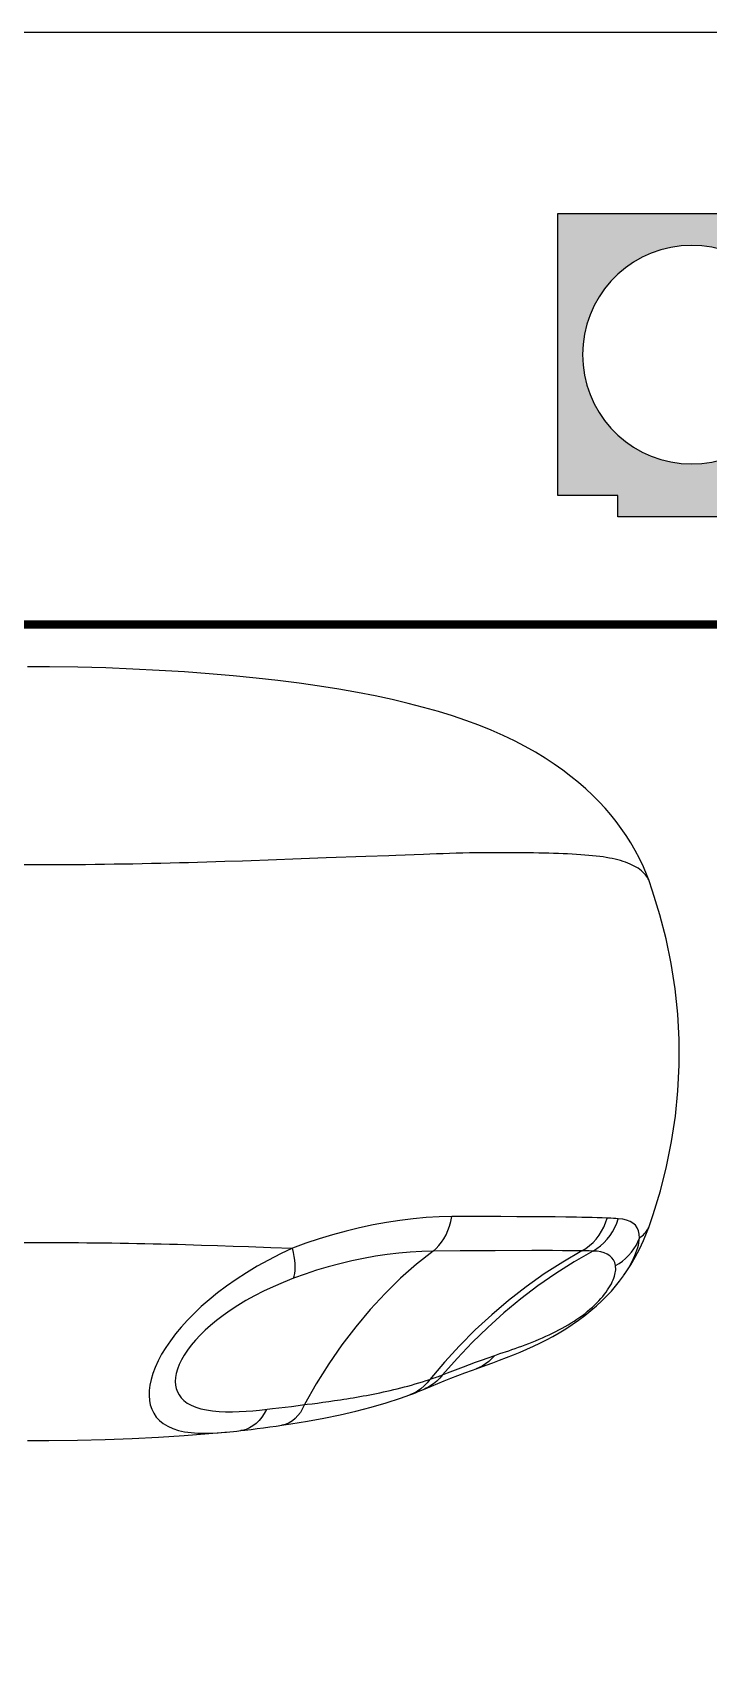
# Model space of a CAD drawing. Header units: millimetres. Extents: x -624 to 1947, y 11274 to 11571.
# Drawn here: x 1340.4 to 1365.5, y 11511 to 11571.3 of the extents above; entities that cross this region are included whole.
import ezdxf

# ---------------------------------------------------------------- set-up
doc = ezdxf.new("R2010")
doc.units = ezdxf.units.MM
doc.layers.add('AKSESUAR', color=7, linetype='Continuous')
doc.layers.add('Antet', color=7, linetype='Continuous')

# ---------------------------------------------------------------- blocks, each defined once
blk = doc.blocks.new('logo')
at = {"layer": 'Antet'}
blk.add_hatch(color=255, dxfattribs=at).paths.add_polyline_path([(-430216.083, 79965.4), (-430215.092, 79965.4), (-430215.092, 79969.845), (-430225.028, 79969.845), (-430225.028, 79959.386), (-430222.805, 79959.386), (-430222.805, 79958.602), (-430217.314, 79958.602), (-430217.314, 79959.386), (-430215.092, 79959.386), (-430215.092, 79963.831), (-430216.083, 79963.831, -10.235635)])
at = {"layer": 'Antet', "color": 255}
blk.add_lwpolyline([(-430217.314, 79959.386), (-430217.314, 79958.602), (-430222.805, 79958.602), (-430222.805, 79959.386), (-430225.028, 79959.386), (-430225.028, 79969.845), (-430215.092, 79969.845), (-430215.092, 79965.4), (-430216.083, 79965.4, 10.235635), (-430216.083, 79963.831), (-430215.092, 79963.831), (-430215.092, 79959.386)], format="xyb", close=True, dxfattribs=at)
blk = doc.blocks.new('40 D 6006')
at = {"color": 255, "linetype": 'Continuous'}
for p, q in [((4650.804, 1380.331), (4649.454, 1380.331)), ((4660.6, 1380.559), (4659.369, 1380.513)), ((4661.518, 1380.592), (4660.6, 1380.559)), ((4663.001, 1380.643), (4661.518, 1380.592)), ((4663.845, 1380.674), (4663.001, 1380.643)), ((4664.116, 1380.685), (4663.845, 1380.674)), ((4673.494, 1379.776), (4673.494, 1379.777)), ((4666.873, 1367.288), (4666.189, 1367.287)), ((4667.425, 1367.288), (4666.873, 1367.288)), ((4668.005, 1367.287), (4667.425, 1367.288)), ((4668.604, 1367.285), (4668.005, 1367.287)), ((4669.212, 1367.282), (4668.604, 1367.285)), ((4669.619, 1367.278), (4669.212, 1367.282)), ((4670.022, 1367.274), (4669.619, 1367.278)), ((4672.094, 1367.225), (4671.95, 1367.231)), ((4672.186, 1367.22), (4672.094, 1367.225)), ((4672.276, 1367.215), (4672.186, 1367.22)), ((4672.363, 1367.21), (4672.276, 1367.215)), ((4673.437, 1366.734), (4673.495, 1366.889)), ((4673.494, 1366.887), (4673.495, 1366.888)), ((4656.302, 1366.252), (4656.897, 1366.234)), ((4656.897, 1366.234), (4657.486, 1366.216)), ((4657.486, 1366.216), (4658.066, 1366.197)), ((4658.066, 1366.197), (4658.636, 1366.177)), ((4666.492, 1366.014), (4665.492, 1366.007)), ((4667.797, 1366.021), (4666.492, 1366.014)), ((4669.156, 1366.025), (4667.797, 1366.021)), ((4669.542, 1366.025), (4669.156, 1366.025)), ((4669.923, 1366.025), (4669.542, 1366.025)), ((4670.298, 1366.024), (4669.923, 1366.025)), ((4671.111, 1366.017), (4670.843, 1366.021)), ((4671.291, 1366.014), (4671.111, 1366.017)), ((4671.42, 1366.011), (4671.291, 1366.014)), ((4672.577, 1365.118), (4672.598, 1365.148)), ((4667.533, 1362.053), (4667.782, 1362.139)), ((4667.782, 1362.139), (4667.976, 1362.204)), ((4667.976, 1362.204), (4668.302, 1362.315)), ((4666.625, 1361.721), (4666.839, 1361.802)), ((4667.089, 1361.643), (4667.457, 1361.774)), ((4667.089, 1361.643), (4667.089, 1361.643)), ((4665.173, 1360.89), (4665.173, 1360.89)), ((4661.005, 1360.348), (4661.202, 1360.373)), ((4661.202, 1360.373), (4661.406, 1360.4)), ((4661.406, 1360.4), (4661.617, 1360.43)), ((4661.617, 1360.43), (4661.835, 1360.461)), ((4664.635, 1360.678), (4664.635, 1360.678))]:
    blk.add_line(p, q, dxfattribs=at)
for points in [[(4673.495, 1379.774), (4673.437, 1379.928), (4673.298, 1380.264), (4673.15, 1380.576), (4672.994, 1380.873), (4672.829, 1381.156), (4672.657, 1381.426), (4672.477, 1381.688), (4672.287, 1381.943), (4672.088, 1382.19), (4671.877, 1382.434), (4671.653, 1382.676), (4671.416, 1382.915), (4671.164, 1383.151), (4670.896, 1383.386), (4670.611, 1383.618), (4670.309, 1383.848), (4669.989, 1384.074), (4669.649, 1384.296), (4669.291, 1384.514), (4668.911, 1384.727), (4668.51, 1384.934), (4668.091, 1385.134), (4667.652, 1385.327), (4667.192, 1385.512), (4666.713, 1385.689), (4666.212, 1385.859), (4665.689, 1386.021), (4665.141, 1386.177), (4664.568, 1386.325), (4663.971, 1386.467), (4663.344, 1386.601), (4662.687, 1386.729), (4661.998, 1386.851), (4661.274, 1386.966), (4660.519, 1387.073), (4659.735, 1387.172), (4658.92, 1387.264), (4658.069, 1387.348), (4657.184, 1387.424), (4656.268, 1387.492), (4655.321, 1387.55), (4654.344, 1387.599), (4653.341, 1387.637), (4652.312, 1387.665), (4651.257, 1387.68), (4650.444, 1387.684)], [(4673.494, 1379.777), (4673.477, 1379.817), (4673.451, 1379.865), (4673.417, 1379.916), (4673.377, 1379.968), (4673.332, 1380.018), (4673.281, 1380.068), (4673.226, 1380.117), (4673.166, 1380.163), (4673.101, 1380.208), (4673.033, 1380.25), (4672.961, 1380.291), (4672.885, 1380.329), (4672.805, 1380.366), (4672.721, 1380.401), (4672.634, 1380.433), (4672.544, 1380.464), (4672.449, 1380.492), (4672.352, 1380.519), (4672.25, 1380.544), (4672.144, 1380.567), (4672.035, 1380.588), (4671.92, 1380.608), (4671.8, 1380.627), (4671.676, 1380.644), (4671.546, 1380.66), (4671.411, 1380.674), (4671.27, 1380.688), (4671.124, 1380.7), (4670.972, 1380.712), (4670.814, 1380.722), (4670.653, 1380.732), (4670.488, 1380.74), (4670.318, 1380.748), (4670.145, 1380.755), (4669.968, 1380.761), (4669.787, 1380.766), (4669.603, 1380.77), (4669.416, 1380.774), (4669.226, 1380.777), (4669.032, 1380.779), (4668.834, 1380.782), (4668.631, 1380.783), (4668.423, 1380.784), (4668.21, 1380.785), (4667.993, 1380.785), (4667.771, 1380.784), (4667.544, 1380.783), (4667.314, 1380.781), (4667.079, 1380.778), (4666.84, 1380.775), (4666.595, 1380.77), (4666.351, 1380.764), (4666.106, 1380.758), (4665.862, 1380.75), (4665.618, 1380.742), (4665.376, 1380.734), (4665.134, 1380.725), (4664.116, 1380.685)], [(4658.416, 1380.478), (4657.761, 1380.456), (4657.428, 1380.445), (4657.092, 1380.435), (4656.754, 1380.425), (4656.415, 1380.415), (4656.075, 1380.406), (4655.733, 1380.397), (4655.39, 1380.388), (4655.046, 1380.38), (4654.7, 1380.373), (4654.352, 1380.366), (4654.004, 1380.36), (4653.653, 1380.355), (4653.301, 1380.35), (4652.948, 1380.345), (4652.593, 1380.342), (4652.237, 1380.338), (4651.88, 1380.336), (4651.522, 1380.334), (4651.163, 1380.332), (4650.804, 1380.331)], [(4659.369, 1380.513), (4658.738, 1380.49), (4658.416, 1380.478)], [(4673.495, 1366.888), (4673.659, 1367.361), (4673.931, 1368.246), (4674.16, 1369.148), (4674.346, 1370.07), (4674.487, 1371.009), (4674.581, 1371.953), (4674.626, 1372.901), (4674.624, 1373.851), (4674.574, 1374.797), (4674.476, 1375.739), (4674.332, 1376.674), (4674.142, 1377.591), (4673.911, 1378.487), (4673.639, 1379.364), (4673.495, 1379.776)], [(4666.189, 1367.287), (4665.719, 1367.276), (4665.24, 1367.249), (4664.754, 1367.205), (4664.262, 1367.145), (4663.766, 1367.069), (4663.267, 1366.978), (4662.766, 1366.872), (4662.264, 1366.75), (4661.763, 1366.613), (4661.264, 1366.462), (4660.769, 1366.297), (4660.279, 1366.116)], [(4665.492, 1366.007), (4665.605, 1366.102), (4665.71, 1366.211), (4665.808, 1366.334), (4665.897, 1366.469), (4665.977, 1366.615), (4666.046, 1366.772), (4666.105, 1366.937), (4666.153, 1367.109), (4666.189, 1367.287)], [(4671.95, 1367.231), (4671.771, 1367.238), (4671.587, 1367.244), (4671.399, 1367.25), (4671.208, 1367.255), (4671.015, 1367.259), (4670.819, 1367.263), (4670.621, 1367.266), (4670.423, 1367.269), (4670.022, 1367.274)], [(4671.017, 1366.019), (4671.163, 1366.109), (4671.3, 1366.213), (4671.429, 1366.329), (4671.547, 1366.457), (4671.653, 1366.595), (4671.747, 1366.743), (4671.829, 1366.899), (4671.896, 1367.062), (4671.95, 1367.231)], [(4671.42, 1366.011), (4671.566, 1366.101), (4671.705, 1366.203), (4671.834, 1366.318), (4671.953, 1366.445), (4672.061, 1366.581), (4672.156, 1366.727), (4672.239, 1366.882), (4672.308, 1367.043), (4672.363, 1367.21)], [(4673.157, 1366.494), (4673.147, 1366.635), (4673.118, 1366.76), (4673.069, 1366.87), (4673.001, 1366.965), (4672.913, 1367.044), (4672.806, 1367.108), (4672.678, 1367.157), (4672.531, 1367.191), (4672.363, 1367.21)], [(4673.157, 1366.494), (4673.209, 1366.533), (4673.257, 1366.573), (4673.302, 1366.615), (4673.344, 1366.657), (4673.381, 1366.7), (4673.415, 1366.743), (4673.444, 1366.786), (4673.468, 1366.828), (4673.486, 1366.867), (4673.494, 1366.887)], [(4649.454, 1366.332), (4650.759, 1366.332), (4651.075, 1366.331), (4651.39, 1366.33), (4651.704, 1366.329), (4652.018, 1366.327), (4652.33, 1366.324), (4652.643, 1366.321), (4652.954, 1366.318), (4653.264, 1366.314), (4653.573, 1366.31), (4653.88, 1366.305), (4654.187, 1366.3), (4654.493, 1366.294), (4654.797, 1366.288), (4655.1, 1366.282), (4655.402, 1366.275), (4655.703, 1366.267), (4656.003, 1366.26), (4656.302, 1366.252)], [(4672.262, 1365.471), (4672.395, 1365.551), (4672.522, 1365.64), (4672.64, 1365.739), (4672.751, 1365.847), (4672.853, 1365.963), (4672.945, 1366.087), (4673.026, 1366.217), (4673.097, 1366.353), (4673.157, 1366.494)], [(4672.584, 1365.128), (4672.656, 1365.235), (4672.828, 1365.505), (4672.993, 1365.789), (4673.15, 1366.086), (4673.297, 1366.398), (4673.437, 1366.734)], [(4672.598, 1365.148), (4672.679, 1365.271), (4672.753, 1365.392), (4672.82, 1365.509), (4672.881, 1365.623), (4672.934, 1365.733), (4672.981, 1365.839), (4673.023, 1365.941), (4673.058, 1366.04), (4673.089, 1366.136), (4673.114, 1366.229), (4673.133, 1366.32), (4673.148, 1366.409), (4673.157, 1366.494)], [(4660.279, 1366.116), (4659.824, 1365.902), (4659.385, 1365.678), (4658.965, 1365.446), (4658.566, 1365.206), (4658.187, 1364.961), (4657.829, 1364.711), (4657.494, 1364.458), (4657.181, 1364.204), (4656.889, 1363.949), (4656.62, 1363.695), (4656.373, 1363.443), (4656.144, 1363.19), (4655.933, 1362.936), (4655.742, 1362.682), (4655.57, 1362.43), (4655.417, 1362.18), (4655.286, 1361.934), (4655.177, 1361.695), (4655.089, 1361.466), (4655.024, 1361.246), (4654.979, 1361.036), (4654.954, 1360.837), (4654.948, 1360.649), (4654.962, 1360.47), (4654.995, 1360.3), (4655.048, 1360.14), (4655.122, 1359.991), (4655.218, 1359.851), (4655.336, 1359.724), (4655.477, 1359.611), (4655.644, 1359.51), (4655.835, 1359.426), (4656.044, 1359.359), (4656.27, 1359.31), (4656.51, 1359.276), (4656.758, 1359.258), (4657.01, 1359.252), (4657.265, 1359.256), (4657.521, 1359.269), (4657.767, 1359.288)], [(4658.636, 1366.177), (4659.467, 1366.147), (4660.279, 1366.116)], [(4660.316, 1365.002), (4660.342, 1365.084), (4660.359, 1365.179), (4660.37, 1365.286), (4660.373, 1365.403), (4660.369, 1365.53), (4660.357, 1365.666), (4660.338, 1365.81), (4660.312, 1365.96), (4660.279, 1366.116)], [(4665.492, 1366.007), (4665.07, 1365.995), (4664.645, 1365.97), (4664.218, 1365.932), (4663.786, 1365.88), (4663.349, 1365.815), (4662.912, 1365.736), (4662.475, 1365.645), (4662.037, 1365.541), (4661.602, 1365.425), (4661.171, 1365.297), (4660.742, 1365.156), (4660.316, 1365.002)], [(4665.492, 1366.007), (4664.88, 1365.525), (4664.286, 1365.003), (4663.71, 1364.44), (4663.154, 1363.839), (4662.62, 1363.202), (4662.109, 1362.529), (4661.621, 1361.822), (4661.158, 1361.083), (4660.722, 1360.314)], [(4671.017, 1366.019), (4670.31, 1365.604), (4669.621, 1365.159), (4668.95, 1364.683), (4668.298, 1364.178), (4667.668, 1363.645), (4667.059, 1363.084), (4666.473, 1362.497), (4665.911, 1361.885), (4665.373, 1361.248)], [(4671.42, 1366.011), (4670.725, 1365.609), (4670.047, 1365.179), (4669.386, 1364.719), (4668.744, 1364.233), (4668.122, 1363.719), (4667.52, 1363.18), (4666.939, 1362.616), (4666.382, 1362.028), (4665.847, 1361.417)], [(4670.843, 1366.021), (4670.664, 1366.022), (4670.298, 1366.024)], [(4672.262, 1365.471), (4672.233, 1365.582), (4672.189, 1365.679), (4672.128, 1365.763), (4672.05, 1365.835), (4671.956, 1365.896), (4671.847, 1365.943), (4671.721, 1365.978), (4671.579, 1366.001), (4671.42, 1366.011)], [(4668.219, 1362.056), (4668.473, 1362.157), (4668.725, 1362.26), (4668.974, 1362.368), (4669.22, 1362.48), (4669.461, 1362.595), (4669.698, 1362.715), (4669.936, 1362.842), (4670.176, 1362.979), (4670.416, 1363.124), (4670.656, 1363.28), (4670.895, 1363.446), (4671.128, 1363.62), (4671.353, 1363.801), (4671.564, 1363.983), (4671.758, 1364.163), (4671.94, 1364.345), (4672.111, 1364.528), (4672.268, 1364.711), (4672.417, 1364.897), (4672.557, 1365.09), (4672.576, 1365.116)], [(4668.302, 1362.315), (4668.419, 1362.356), (4668.539, 1362.398), (4668.662, 1362.442), (4668.787, 1362.488), (4668.913, 1362.535), (4669.042, 1362.584), (4669.17, 1362.634), (4669.299, 1362.686), (4669.428, 1362.739), (4669.556, 1362.794), (4669.682, 1362.85), (4669.806, 1362.907), (4669.928, 1362.965), (4670.048, 1363.024), (4670.166, 1363.084), (4670.282, 1363.146), (4670.396, 1363.21), (4670.507, 1363.275), (4670.617, 1363.342), (4670.725, 1363.41), (4670.831, 1363.481), (4670.934, 1363.552), (4671.034, 1363.625), (4671.132, 1363.699), (4671.226, 1363.775), (4671.317, 1363.851), (4671.405, 1363.929), (4671.49, 1364.008), (4671.57, 1364.087), (4671.647, 1364.167), (4671.72, 1364.247), (4671.789, 1364.327), (4671.854, 1364.408), (4671.914, 1364.487), (4671.97, 1364.567), (4672.022, 1364.646), (4672.068, 1364.723), (4672.11, 1364.798), (4672.146, 1364.872), (4672.177, 1364.942), (4672.204, 1365.01), (4672.226, 1365.075), (4672.243, 1365.138), (4672.257, 1365.198), (4672.266, 1365.256), (4672.271, 1365.313), (4672.272, 1365.367), (4672.269, 1365.42), (4672.262, 1365.471)], [(4660.316, 1365.002), (4659.927, 1364.847), (4659.556, 1364.686), (4659.202, 1364.52), (4658.865, 1364.348), (4658.545, 1364.17), (4658.244, 1363.99), (4657.963, 1363.808), (4657.701, 1363.623), (4657.458, 1363.438), (4657.235, 1363.254), (4657.03, 1363.07), (4656.843, 1362.887), (4656.67, 1362.702), (4656.514, 1362.517), (4656.376, 1362.334), (4656.256, 1362.153), (4656.153, 1361.973), (4656.07, 1361.8), (4656.006, 1361.633), (4655.961, 1361.474), (4655.934, 1361.321), (4655.924, 1361.176), (4655.933, 1361.04), (4655.959, 1360.91), (4656.002, 1360.787), (4656.063, 1360.671), (4656.145, 1360.563), (4656.246, 1360.463), (4656.369, 1360.372), (4656.513, 1360.291), (4656.683, 1360.221), (4656.875, 1360.161), (4657.083, 1360.115), (4657.307, 1360.082), (4657.548, 1360.061), (4657.793, 1360.05), (4658.043, 1360.049), (4658.297, 1360.057), (4658.551, 1360.071), (4658.803, 1360.088), (4659.055, 1360.111), (4659.535, 1360.165)], [(4666.839, 1361.802), (4667.062, 1361.885), (4667.293, 1361.969), (4667.533, 1362.053)], [(4667.782, 1362.139), (4667.678, 1362.021), (4667.564, 1361.916), (4667.441, 1361.822), (4667.311, 1361.742), (4667.174, 1361.676), (4667.089, 1361.643)], [(4667.457, 1361.774), (4667.709, 1361.865), (4667.963, 1361.959), (4668.219, 1362.056)], [(4665.847, 1361.417), (4665.745, 1361.293), (4665.631, 1361.181), (4665.509, 1361.081), (4665.378, 1360.994), (4665.239, 1360.92), (4665.173, 1360.89)], [(4665.534, 1361.303), (4665.587, 1361.322), (4665.64, 1361.34), (4665.692, 1361.359), (4665.744, 1361.378), (4665.796, 1361.397), (4665.847, 1361.417)], [(4665.847, 1361.417), (4666.03, 1361.489), (4666.22, 1361.564), (4666.419, 1361.642), (4666.625, 1361.721)], [(4666.408, 1361.391), (4666.676, 1361.492), (4666.953, 1361.594), (4667.089, 1361.643)], [(4661.835, 1360.461), (4661.947, 1360.478), (4662.06, 1360.495), (4662.175, 1360.513), (4662.292, 1360.531), (4662.41, 1360.55), (4662.529, 1360.57), (4662.65, 1360.591), (4662.772, 1360.612), (4662.895, 1360.635), (4663.019, 1360.657), (4663.143, 1360.681), (4663.269, 1360.706), (4663.394, 1360.731), (4663.521, 1360.757), (4663.648, 1360.784), (4663.776, 1360.812), (4663.904, 1360.841), (4664.034, 1360.871), (4664.164, 1360.903)], [(4664.164, 1360.903), (4664.295, 1360.935), (4664.427, 1360.969), (4664.56, 1361.004), (4664.694, 1361.041)], [(4665.373, 1361.248), (4665.273, 1361.122), (4665.162, 1361.007), (4665.042, 1360.904), (4664.912, 1360.814), (4664.775, 1360.738), (4664.635, 1360.678)], [(4664.635, 1360.678), (4664.743, 1360.718), (4664.841, 1360.756), (4664.939, 1360.795), (4665.037, 1360.834), (4665.135, 1360.874)], [(4664.694, 1361.041), (4664.828, 1361.079), (4664.964, 1361.119)], [(4664.964, 1361.119), (4665.1, 1361.16), (4665.236, 1361.204), (4665.373, 1361.248)], [(4665.135, 1360.874), (4665.44, 1361.002), (4665.666, 1361.095), (4665.903, 1361.191)], [(4665.373, 1361.248), (4665.427, 1361.267), (4665.534, 1361.303)], [(4665.903, 1361.191), (4666.15, 1361.29), (4666.408, 1361.391)], [(4659.535, 1360.165), (4659.768, 1360.192), (4660.003, 1360.22), (4660.24, 1360.25), (4660.48, 1360.281), (4660.722, 1360.314)], [(4660.722, 1360.314), (4660.651, 1360.164), (4660.569, 1360.027), (4660.478, 1359.905), (4660.378, 1359.799), (4660.27, 1359.71), (4660.155, 1359.639), (4660.035, 1359.586), (4659.91, 1359.553), (4659.873, 1359.546)], [(4660.722, 1360.314), (4660.814, 1360.325), (4661.005, 1360.348)], [(4660.83, 1359.697), (4661.442, 1359.808), (4662.042, 1359.931), (4662.628, 1360.067), (4663.199, 1360.215), (4663.753, 1360.377), (4664.287, 1360.552), (4664.635, 1360.678)], [(4659.305, 1360.139), (4659.226, 1359.986), (4659.136, 1359.847), (4659.035, 1359.723), (4658.926, 1359.614), (4658.808, 1359.522), (4658.683, 1359.449), (4658.553, 1359.394), (4658.418, 1359.358), (4658.351, 1359.348)], [(4659.872, 1359.546), (4660.21, 1359.596), (4660.83, 1359.697)], [(4650.444, 1358.98), (4651.234, 1358.983), (4652.29, 1358.998), (4653.32, 1359.025), (4654.324, 1359.063), (4655.302, 1359.112), (4656.249, 1359.17), (4657.167, 1359.237), (4657.774, 1359.288)], [(4657.766, 1359.288), (4657.829, 1359.293), (4658.203, 1359.331), (4658.351, 1359.348)], [(4658.35, 1359.348), (4658.51, 1359.367), (4658.735, 1359.394), (4658.964, 1359.423), (4659.195, 1359.453), (4659.429, 1359.484), (4659.666, 1359.517), (4659.873, 1359.546)]]:
    blk.add_lwpolyline(points, dxfattribs=at)

msp = doc.modelspace()

# ---------------------------------------------------------------- linework, layer by layer
at = {"layer": 'Antet', "color": 140}
msp.add_lwpolyline([(1440.45, 11274.303), (1440.45, 11571.303), (1230.45, 11571.303), (1230.45, 11274.303)], close=True, dxfattribs=at)
at = {"layer": 'Antet', "const_width": 0.3}
for points in [[(1432.422, 11549.347), (1234.481, 11549.347)], [(1238.477, 11549.347), (1436.419, 11549.347)]]:
    msp.add_lwpolyline(points, dxfattribs=at)

# ---------------------------------------------------------------- block references
at = {"layer": 'AKSESUAR', "color": 13}
msp.add_blockref('40 D 6006', (-3310.214, 10160.096), dxfattribs=at)
at = {"layer": 'Antet', "color": 0}
msp.add_blockref('logo', (431584.94, -68405.26), dxfattribs=at)

doc.saveas('drawing.dxf')
